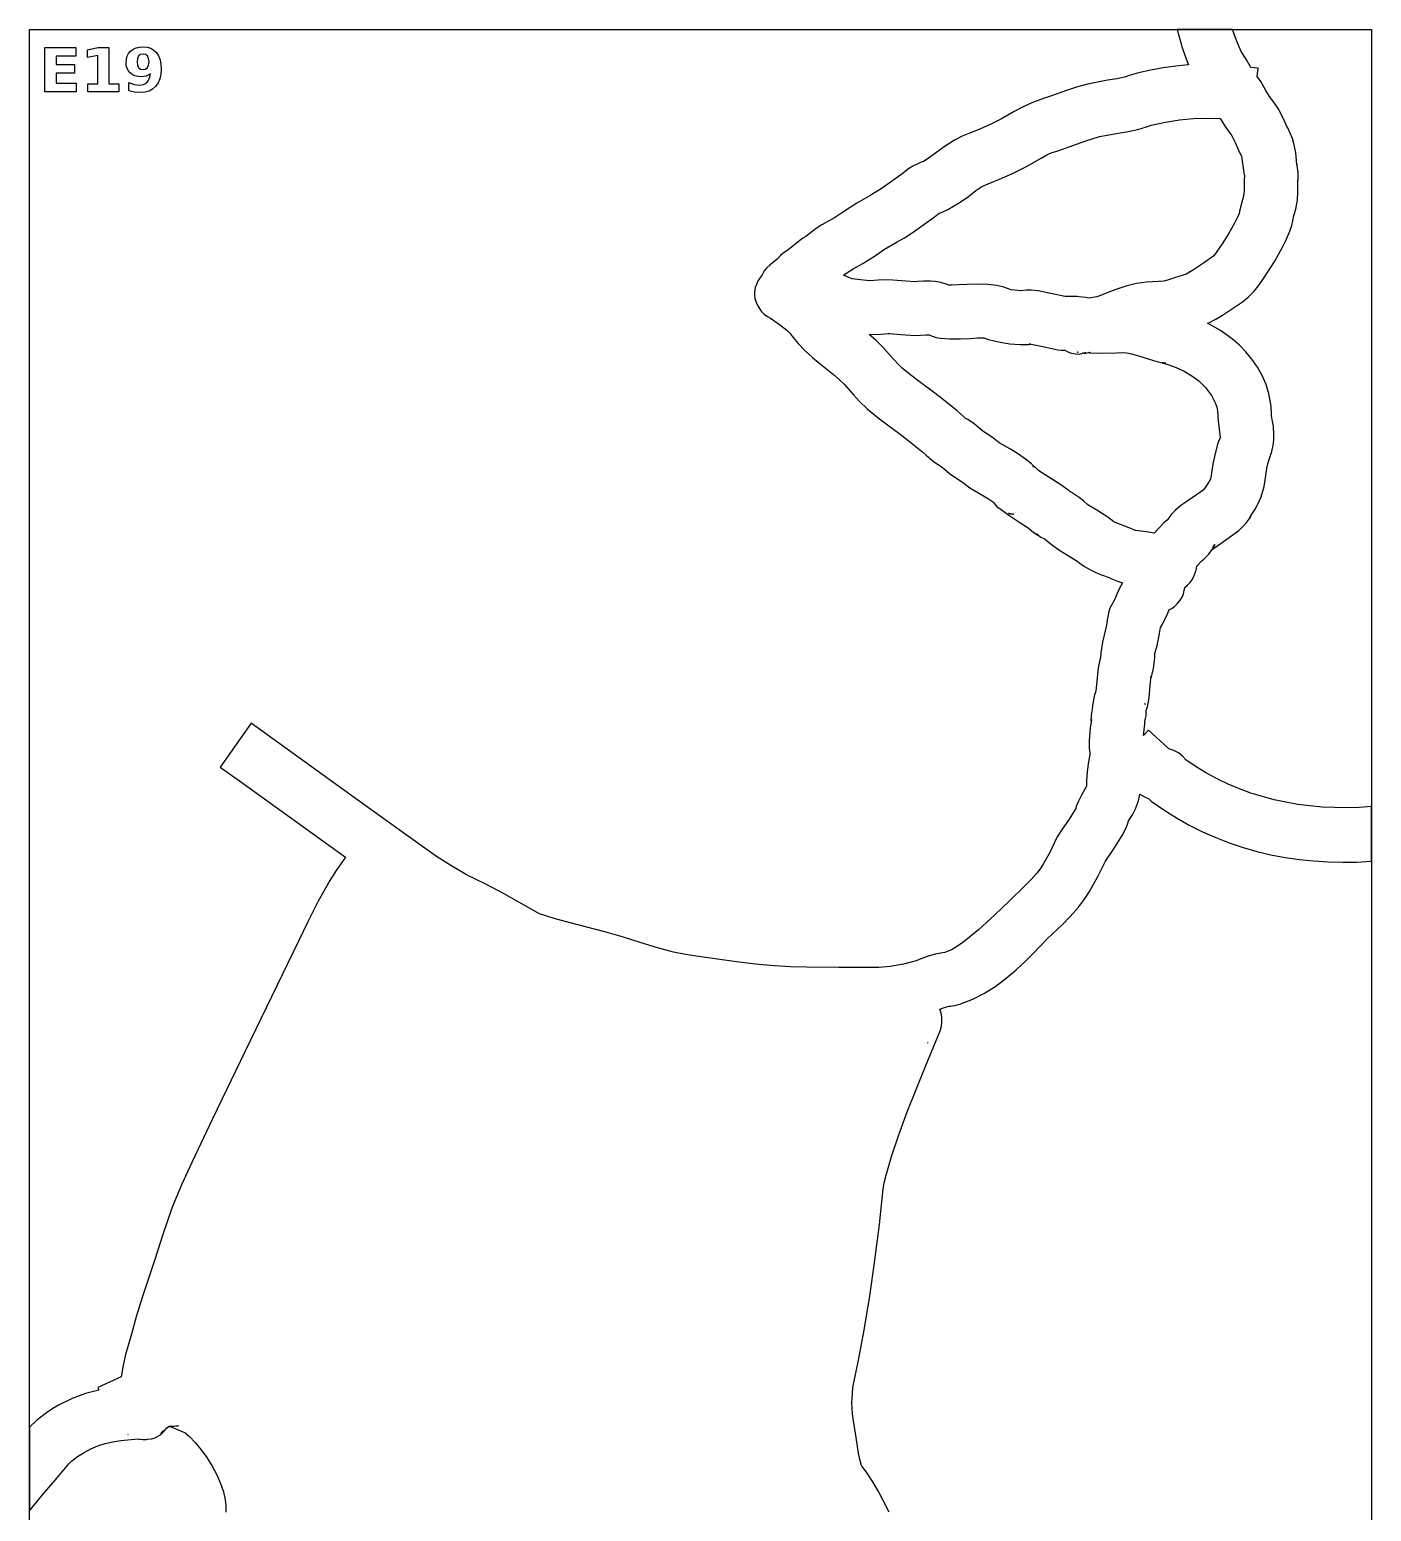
# Model space of a CAD drawing. Extents: x 1 to 501, y 1 to 4998.
# Drawn here: x 1 to 501, y 3925 to 4477 of the extents above; entities that cross this region are included whole.
import ezdxf

# ---------------------------------------------------------------- set-up
doc = ezdxf.new("R2010")
doc.units = 0

msp = doc.modelspace()

# ---------------------------------------------------------------- linework, layer by layer
at = {"layer": 'decoupage'}
for p, q in [((1.007, 4477.1), (501.007, 4477.1)), ((1.007, 3396.51), (1.007, 4477.1)), ((428.609, 4477.1), (430.45275, 4470.446625)), ((449.274, 4477.095), (428.609, 4477.1)), ((450.74625, 4472.989125), (449.274, 4477.095)), ((501.007, 4477.1), (501.007, 3396.51)), ((6.707, 4470.41), (18.161, 4470.41)), ((6.707, 4453.95), (6.707, 4470.41)), ((18.161, 4470.41), (18.161, 4467.2)), ((22.604, 4469.62), (26.429, 4470.414)), ((22.604, 4466.726), (22.604, 4469.62)), ((26.429, 4470.414), (30.464, 4470.41)), ((30.464, 4470.41), (30.464, 4456.88)), ((37.36575, 4467.22725), (37.902938, 4468.224906)), ((37.902938, 4468.224906), (38.655, 4469.09)), ((38.655, 4469.09), (39.593609, 4469.789563)), ((39.593609, 4469.789563), (40.678375, 4470.28925)), ((40.678375, 4470.28925), (41.909203, 4470.589063)), ((41.909203, 4470.589063), (43.286, 4470.689)), ((43.264, 4468.017), (42.288, 4467.834875)), ((44.239125, 4467.834875), (43.264, 4468.017)), ((43.286, 4470.689), (44.804563, 4470.55325)), ((44.804563, 4470.55325), (46.14125, 4470.146)), ((46.14125, 4470.146), (47.296062, 4469.46725)), ((47.296062, 4469.46725), (48.269, 4468.517)), ((48.269, 4468.517), (49.04075, 4467.318688)), ((430.45275, 4470.446625), (431.571687, 4467.169766)), ((452.514, 4468.998), (450.74625, 4472.989125)), ((454.397, 4466.111), (452.514, 4468.998)), ((18.161, 4467.2), (10.951, 4467.2)), ((10.951, 4467.2), (10.951, 4464.14)), ((10.951, 4464.14), (17.731, 4464.14)), ((17.731, 4464.14), (17.731, 4460.93)), ((26.451, 4467.52), (22.604, 4466.726)), ((26.451, 4456.88), (26.451, 4467.52)), ((36.936, 4464.835), (37.043437, 4466.097219)), ((37.032391, 4463.690844), (36.936, 4464.835)), ((37.321625, 4462.66275), (37.032391, 4463.690844)), ((37.043437, 4466.097219), (37.36575, 4467.22725)), ((37.803797, 4461.750531), (37.321625, 4462.66275)), ((41.166375, 4466.385125), (41.026, 4465.128)), ((41.026, 4465.128), (41.166375, 4463.86325)), ((41.588, 4467.289), (41.166375, 4466.385125)), ((41.166375, 4463.86325), (41.588, 4462.957)), ((42.288, 4467.834875), (41.588, 4467.289)), ((41.588, 4462.957), (42.288, 4462.41925)), ((42.288, 4462.41925), (43.264, 4462.24)), ((43.264, 4462.24), (44.239125, 4462.41925)), ((44.939, 4467.289), (44.239125, 4467.834875)), ((44.239125, 4462.41925), (44.939, 4462.957)), ((45.361125, 4466.385125), (44.939, 4467.289)), ((44.939, 4462.957), (45.361125, 4463.86325)), ((45.502, 4465.128), (45.361125, 4466.385125)), ((45.361125, 4463.86325), (45.502, 4465.128)), ((49.04075, 4467.318688), (49.592, 4465.89575)), ((49.592, 4465.89575), (49.92275, 4464.248188)), ((50.033, 4462.376), (49.904172, 4460.445516)), ((49.92275, 4464.248188), (50.033, 4462.376)), ((423.456625, 4462.840125), (418.809578, 4461.992172)), ((428.139109, 4463.492516), (423.456625, 4462.840125)), ((432.859, 4463.938), (428.139109, 4463.492516)), ((431.571687, 4467.169766), (432.859, 4463.938)), ((456.108, 4463.013), (454.397, 4466.111)), ((458.807, 4462.754), (456.108, 4463.013)), ((458.513, 4459.693), (458.807, 4462.754)), ((17.731, 4460.93), (10.951, 4460.93)), ((10.951, 4460.93), (10.951, 4457.16)), ((10.951, 4457.16), (18.404, 4457.16)), ((18.404, 4457.16), (18.404, 4453.95)), ((22.703, 4456.88), (26.451, 4456.88)), ((22.703, 4453.95), (22.703, 4456.88)), ((30.464, 4456.88), (34.213, 4456.88)), ((34.213, 4456.88), (34.213, 4453.95)), ((38.479, 4460.954), (37.803797, 4461.750531)), ((38.027, 4454.32), (38.027, 4457.36)), ((38.027, 4457.36), (39.967, 4456.644)), ((39.316734, 4460.312766), (38.479, 4460.954)), ((40.275875, 4459.854625), (39.316734, 4460.312766)), ((41.356328, 4459.579672), (40.275875, 4459.854625)), ((42.558, 4459.488), (41.356328, 4459.579672)), ((44.399, 4459.764), (42.558, 4459.488)), ((43.264, 4462.24), (43.264, 4462.24)), ((43.4845, 4456.673875), (44.17075, 4457.001359)), ((44.17075, 4457.001359), (44.752, 4457.46)), ((45.998, 4460.59), (44.399, 4459.764)), ((44.752, 4457.46), (45.226531, 4458.052281)), ((45.226531, 4458.052281), (45.5925, 4458.7715)), ((45.5925, 4458.7715), (45.998, 4460.59)), ((48.873266, 4457.237422), (47.971, 4455.96)), ((49.517625, 4458.732625), (48.873266, 4457.237422)), ((49.904172, 4460.445516), (49.517625, 4458.732625)), ((398.920469, 4457.562219), (394.695, 4456.626)), ((402.73325, 4458.2185), (398.920469, 4457.562219)), ((406.097156, 4458.759281), (402.73325, 4458.2185)), ((408.976, 4459.349), (406.097156, 4458.759281)), ((410.768125, 4459.957625), (408.976, 4459.349)), ((414.196, 4460.96), (410.768125, 4459.957625)), ((418.809578, 4461.992172), (414.196, 4460.96)), ((459.783, 4457.748), (458.513, 4459.693)), ((461.690125, 4454.44825), (459.783, 4457.748)), ((18.404, 4453.95), (6.707, 4453.95)), ((34.213, 4453.95), (22.703, 4453.95)), ((38.027, 4454.318), (38.027, 4454.32)), ((40.1, 4453.81), (38.027, 4454.318)), ((39.967, 4456.644), (41.797, 4456.412)), ((42.315, 4453.634), (40.1, 4453.81)), ((41.797, 4456.412), (43.4845, 4456.673875)), ((44.016203, 4453.779328), (42.315, 4453.634)), ((45.525875, 4454.215375), (44.016203, 4453.779328)), ((46.844109, 4454.942234), (45.525875, 4454.215375)), ((47.971, 4455.96), (46.844109, 4454.942234)), ((378.823, 4451.40975), (374.447, 4449.858)), ((381.468, 4452.243), (378.823, 4451.40975)), ((387.7395, 4454.514), (381.468, 4452.243)), ((391.12275, 4455.618562), (387.7395, 4454.514)), ((394.695, 4456.626), (391.12275, 4455.618562)), ((463.1, 4452.152), (461.690125, 4454.44825)), ((464.342875, 4450.5555), (463.1, 4452.152)), ((367.92975, 4446.631125), (363.115, 4443.837)), ((370.944437, 4448.264016), (367.92975, 4446.631125)), ((374.447, 4449.858), (370.944437, 4448.264016)), ((466.287, 4447.66), (464.342875, 4450.5555)), ((468.291125, 4443.804375), (466.287, 4447.66)), ((358.721, 4441.5925), (354.54, 4439.735)), ((363.115, 4443.837), (358.721, 4441.5925)), ((413.936, 4439.931), (417.2605, 4440.9215)), ((417.2605, 4440.9215), (418.956, 4441.492)), ((418.956, 4441.492), (424.267953, 4442.645672)), ((424.267953, 4442.645672), (429.518875, 4443.486125)), ((429.518875, 4443.486125), (434.737359, 4443.997516)), ((434.737359, 4443.997516), (439.952, 4444.164)), ((439.952, 4444.164), (439.949, 4444.16)), ((439.949, 4444.16), (439.949, 4444.16)), ((439.949, 4444.16), (444.607, 4444.001)), ((444.607, 4444.001), (446.785, 4440.595)), ((446.785, 4440.595), (449.049, 4437.531)), ((469.579, 4440.797), (468.291125, 4443.804375)), ((469.610281, 4440.829203), (469.579, 4440.797)), ((469.81875, 4440.477125), (469.610281, 4440.829203)), ((470.762, 4438.52), (469.81875, 4440.477125)), ((345.685, 4435.915), (341.812672, 4433.433688)), ((348.509297, 4437.395844), (345.685, 4435.915)), ((350.974625, 4438.43175), (348.509297, 4437.395844)), ((354.54, 4439.735), (350.974625, 4438.43175)), ((388.387, 4433.435), (394.2665, 4435.55525)), ((394.2665, 4435.55525), (399.675, 4437.212)), ((399.675, 4437.212), (402.552547, 4437.803906)), ((402.552547, 4437.803906), (405.911875, 4438.345)), ((405.911875, 4438.345), (409.718016, 4438.999344)), ((409.718016, 4438.999344), (413.936, 4439.931)), ((449.049, 4437.531), (450.2365, 4435.012625)), ((450.2365, 4435.012625), (452.015, 4431.043)), ((470.762, 4438.504), (470.762, 4438.52)), ((471.568895, 4436.505363), (470.762, 4438.504)), ((472.157656, 4434.628719), (471.568895, 4436.505363)), ((338.610375, 4431.11025), (336.014641, 4429.173438)), ((341.812672, 4433.433688), (338.610375, 4431.11025)), ((377.946375, 4429.18875), (380.121766, 4430.401844)), ((380.121766, 4430.401844), (381.977, 4431.287)), ((381.977, 4431.287), (382.506625, 4431.444031)), ((382.506625, 4431.444031), (384.1545, 4431.9785)), ((384.1545, 4431.9785), (388.387, 4433.435)), ((452.015, 4431.043), (452.592, 4429.9)), ((452.592, 4429.9), (453.506, 4423.726)), ((472.83575, 4431.297), (472.157656, 4434.628719)), ((473.279, 4426.709), (472.83575, 4431.297)), ((327.416375, 4424.38), (326.48, 4423.575)), ((328.532422, 4425.191906), (327.416375, 4424.38)), ((330.14, 4426.181), (328.532422, 4425.191906)), ((331.977359, 4427.138047), (330.14, 4426.181)), ((333.252125, 4427.686625), (331.977359, 4427.138047)), ((333.926328, 4427.900141), (333.252125, 4427.686625)), ((334.026354, 4427.904189), (333.926328, 4427.900141)), ((336.014641, 4429.173438), (333.962, 4427.852)), ((333.962, 4427.852), (334.026354, 4427.904189)), ((367.33575, 4423.509625), (372.493, 4426.126)), ((372.493, 4426.126), (377.946375, 4429.18875)), ((453.506, 4423.726), (453.697, 4422.549)), ((473.288187, 4426.913359), (473.279, 4426.709)), ((473.414, 4426.518375), (473.288187, 4426.913359)), ((473.75, 4423.912), (473.414, 4426.518375)), ((473.76725, 4421.292), (473.75, 4423.912)), ((326.48, 4423.575), (318.699, 4417.968)), ((353.602562, 4417.088734), (355.837, 4418.638)), ((355.837, 4418.638), (358.1625, 4419.613375)), ((358.1625, 4419.613375), (362.429, 4421.314)), ((362.429, 4421.314), (367.33575, 4423.509625)), ((453.667, 4421.21), (453.60875, 4417.225875)), ((453.697, 4422.549), (453.667, 4421.226)), ((453.667, 4421.226), (453.667, 4421.21)), ((473.66, 4420.952), (473.66, 4420.97)), ((473.66, 4420.97), (473.697406, 4420.843)), ((473.6665, 4416.46075), (473.66, 4420.952)), ((473.697406, 4420.843), (473.76725, 4421.292)), ((314.49, 4415.445625), (309.255, 4412.444)), ((318.699, 4417.968), (314.49, 4415.445625)), ((347.393313, 4412.538953), (350.82175, 4414.965625)), ((350.82175, 4414.965625), (353.602562, 4417.088734)), ((453.411, 4415.056), (452.616, 4412.349)), ((453.60875, 4417.225875), (453.411, 4415.056)), ((472.824, 4410.234), (473.438656, 4413.549781)), ((473.438656, 4413.549781), (473.6665, 4416.46075)), ((301.322, 4407.181), (298.247125, 4405.504)), ((304.67725, 4409.440875), (301.322, 4407.181)), ((309.255, 4412.444), (304.67725, 4409.440875)), ((334.24725, 4404.43775), (338.108, 4407.257)), ((338.108, 4407.257), (339.973, 4408.638)), ((339.973, 4408.638), (341.0095, 4409.01725)), ((341.0095, 4409.01725), (343.216, 4410.079)), ((343.216, 4410.079), (347.393313, 4412.538953)), ((451.17075, 4407.227), (449.958, 4404.956)), ((451.854, 4408.805), (451.17075, 4407.227)), ((451.92375, 4409.44925), (451.791094, 4408.754469)), ((451.791094, 4408.754469), (451.795605, 4408.674934)), ((451.795605, 4408.674934), (451.854, 4408.805)), ((452.616, 4412.33), (451.92375, 4409.44925)), ((452.616, 4412.349), (452.616, 4412.33)), ((471.7315, 4405.79575), (471.982, 4407.345)), ((471.982, 4407.345), (472.824, 4410.234)), ((294.06, 4402.921), (290.29, 4400.005)), ((296.270328, 4404.363438), (294.06, 4402.921)), ((298.247125, 4405.504), (296.270328, 4404.363438)), ((329.938, 4401.38), (334.24725, 4404.43775)), ((449.958, 4404.956), (447.831125, 4401.0425)), ((469.16525, 4398.50975), (470.674, 4402.037)), ((470.674, 4402.037), (471.344688, 4404.158719)), ((471.344688, 4404.158719), (471.7315, 4405.79575)), ((287.988, 4398.538), (283.517, 4394.846)), ((287.998, 4398.548), (287.988, 4398.538)), ((289.103875, 4399.368375), (287.998, 4398.548)), ((290.29, 4400.005), (289.103875, 4399.368375)), ((319.567, 4395.267), (324.328, 4397.95525)), ((324.328, 4397.95525), (327.060344, 4399.542844)), ((327.060344, 4399.542844), (329.938, 4401.38)), ((445.384, 4397.27), (442.266, 4392.795)), ((447.831125, 4401.0425), (445.384, 4397.27)), ((467.877, 4396.067), (469.16525, 4398.50975)), ((279.597, 4391.499), (277.535, 4389.962)), ((279.824, 4391.8), (279.597, 4391.499)), ((280.81025, 4392.932656), (279.824, 4391.811)), ((279.824, 4391.811), (279.824, 4391.8)), ((281.76875, 4393.78075), (280.81025, 4392.932656)), ((283.517, 4394.846), (281.76875, 4393.78075)), ((311.554, 4389.952), (316.171, 4392.96725)), ((316.171, 4392.96725), (319.567, 4395.267)), ((442.266, 4392.795), (438.429, 4389.998)), ((461.758, 4385.78), (465.00575, 4390.79375)), ((465.00575, 4390.79375), (467.877, 4396.067)), ((273.611, 4385.214), (272.759, 4384.019)), ((274.021, 4385.679), (273.611, 4385.214)), ((274.790625, 4387.147625), (274.021, 4385.679)), ((275.657453, 4388.206172), (274.790625, 4387.147625)), ((277.049, 4389.499), (275.657453, 4388.206172)), ((276.904156, 4389.382484), (277.049, 4389.499)), ((276.98, 4389.456375), (276.904156, 4389.382484)), ((277.535, 4389.962), (276.98, 4389.456375)), ((304.348, 4385.579), (305.552, 4386.507)), ((306.277125, 4384.693875), (304.348, 4385.579)), ((305.552, 4386.507), (307.94175, 4387.913)), ((307.94175, 4387.913), (311.554, 4389.952)), ((430.905, 4385.545), (427.663, 4384.621)), ((431.954, 4385.967), (430.905, 4385.545)), ((434.753875, 4387.555375), (431.954, 4385.967)), ((438.429, 4389.998), (434.753875, 4387.555375)), ((460.057625, 4383.20075), (461.758, 4385.78)), ((271.408703, 4380.938672), (271.073625, 4379.232875)), ((271.826, 4382.068), (271.408703, 4380.938672)), ((272.360375, 4383.33675), (271.826, 4382.068)), ((272.759, 4384.019), (272.360375, 4383.33675)), ((307.571, 4384.222), (306.277125, 4384.693875)), ((310.6725, 4383.789125), (307.571, 4384.222)), ((314.077, 4383.531), (310.6725, 4383.789125)), ((317.154, 4383.724625), (314.077, 4383.531)), ((319.627469, 4383.832359), (317.154, 4383.724625)), ((322.727, 4383.763), (319.627469, 4383.832359)), ((327.49725, 4383.374625), (322.727, 4383.763)), ((331.108, 4383.14), (327.49725, 4383.374625)), ((331.128, 4383.135), (331.108, 4383.14)), ((331.9545, 4383.187375), (331.128, 4383.135)), ((334.071, 4383.299), (331.9545, 4383.187375)), ((336.76675, 4383.380375), (334.071, 4383.299)), ((338.46525, 4383.243734), (336.76675, 4383.380375)), ((340.526, 4382.852), (338.46525, 4383.243734)), ((342.514, 4382.278375), (340.526, 4382.852)), ((343.491, 4381.887), (342.514, 4382.278375)), ((344.559, 4381.877), (343.491, 4381.887)), ((347.097844, 4381.933437), (344.559, 4381.877)), ((350.20125, 4382.1275), (347.097844, 4381.933437)), ((353.865281, 4382.257812), (350.20125, 4382.1275)), ((358.086, 4382.123), (353.865281, 4382.257812)), ((361.494922, 4381.676672), (358.086, 4382.123)), ((364.062625, 4381.054375), (361.494922, 4381.676672)), ((366.809, 4380.162), (364.062625, 4381.054375)), ((370.496, 4379.756), (366.809, 4380.162)), ((372.365, 4379.980125), (370.496, 4379.756)), ((374.276, 4379.961172), (372.365, 4379.980125)), ((376.799, 4379.686), (374.276, 4379.961172)), ((382.08575, 4378.67675), (376.799, 4379.686)), ((405.795094, 4380.295281), (402.824, 4379.1105)), ((409.45, 4381.499), (405.795094, 4380.295281)), ((413.509625, 4382.44875), (409.45, 4381.499)), ((417.237, 4382.965), (413.509625, 4382.44875)), ((421.7005, 4383.24375), (417.237, 4382.965)), ((423.71, 4383.311), (421.7005, 4383.24375)), ((425.059125, 4383.7245), (423.71, 4383.311)), ((427.663, 4384.621), (425.059125, 4383.7245)), ((455.114813, 4377.385844), (457.344, 4379.648)), ((457.344, 4379.648), (458.860422, 4381.519906)), ((458.860422, 4381.519906), (460.057625, 4383.20075)), ((271.073625, 4379.232875), (271.081908, 4378.145842)), ((271.081908, 4378.145842), (271.284734, 4376.893141)), ((271.284734, 4376.893141), (271.7401, 4375.467588)), ((271.7401, 4375.467588), (272.506, 4373.862)), ((386.897, 4377.585), (382.08575, 4378.67675)), ((387.143, 4377.625), (386.897, 4377.585)), ((387.78, 4377.635), (387.143, 4377.625)), ((388.362, 4377.625), (387.78, 4377.635)), ((389.641, 4377.605), (388.362, 4377.625)), ((391.346, 4377.575), (389.641, 4377.605)), ((392.057, 4377.555), (391.346, 4377.575)), ((394.549, 4377.258), (392.057, 4377.555)), ((395.256, 4377.144), (394.549, 4377.258)), ((395.808, 4377.035), (395.256, 4377.144)), ((398.718, 4377.487), (395.808, 4377.035)), ((400.482906, 4378.116969), (398.718, 4377.487)), ((402.824, 4379.1105), (400.482906, 4378.116969)), ((449.613, 4373.407), (453.00075, 4375.674)), ((453.00075, 4375.674), (455.114813, 4377.385844)), ((272.506, 4373.862), (272.506, 4373.85)), ((272.506, 4373.85), (273.596359, 4372.229406)), ((273.596359, 4372.229406), (274.757875, 4371.0395)), ((274.757875, 4371.0395), (275.935703, 4370.192344)), ((275.935703, 4370.192344), (277.075, 4369.6)), ((277.075, 4369.6), (280.502, 4367.1575)), ((440.156, 4367.716), (443.021484, 4369.1545)), ((443.021484, 4369.1545), (445.524625, 4370.64925)), ((445.524625, 4370.64925), (449.613, 4373.407)), ((280.502, 4367.1575), (283.194, 4365.09)), ((283.194, 4365.09), (284.1515, 4364.042344)), ((284.1515, 4364.042344), (285.496, 4362.36075)), ((313.816, 4363.529), (318.23225, 4363.599125)), ((316.353375, 4361.306875), (313.816, 4363.529)), ((318.23225, 4363.599125), (321, 4363.796)), ((321, 4363.796), (321, 4363.79)), ((321, 4363.79), (321, 4363.79)), ((321, 4363.79), (321.518, 4363.79)), ((321.518, 4363.79), (325.660875, 4363.415)), ((325.660875, 4363.415), (330.988, 4363.133)), ((330.988, 4363.133), (334.971, 4363.317)), ((334.971, 4363.317), (336.156, 4363.287)), ((336.156, 4363.287), (336.2635, 4363.29975)), ((336.2635, 4363.29975), (337.358, 4362.879)), ((439.998, 4367.656), (440.156, 4367.716)), ((444.773375, 4364.905), (439.998, 4367.656)), ((447.055547, 4363.358781), (444.773375, 4364.905)), ((449.254, 4361.689), (447.055547, 4363.358781)), ((285.496, 4362.36075), (287.3565, 4360.149281)), ((287.3565, 4360.149281), (289.862, 4357.512)), ((289.862, 4357.512), (292.77075, 4354.840281)), ((318.938, 4358.793), (316.353375, 4361.306875)), ((323.156375, 4354.0885), (318.938, 4358.793)), ((337.358, 4362.879), (338.880109, 4362.403234)), ((338.880109, 4362.403234), (340.446375, 4362.119375)), ((340.446375, 4362.119375), (343.828, 4361.887)), ((343.828, 4361.887), (347.861344, 4361.874359)), ((347.861344, 4361.874359), (351.332, 4362.031125)), ((351.332, 4362.031125), (354.240156, 4362.188078)), ((354.240156, 4362.188078), (356.586, 4362.176)), ((356.586, 4362.176), (358.3445, 4361.61275)), ((358.3445, 4361.61275), (360.403125, 4361.065062)), ((360.403125, 4361.065062), (363.283, 4360.469)), ((363.283, 4360.469), (366.336375, 4359.978625)), ((366.336375, 4359.978625), (370.076, 4359.732)), ((370.076, 4359.732), (373.471125, 4359.7455)), ((373.471125, 4359.7455), (374.003234, 4359.81975)), ((374.003234, 4359.81975), (373.666, 4359.93)), ((373.666, 4359.93), (378.622125, 4358.96)), ((378.622125, 4358.96), (384.143, 4357.726)), ((384.143, 4357.726), (385.376125, 4357.595125)), ((385.376125, 4357.595125), (386.829, 4357.618)), ((386.829, 4357.618), (387.589, 4357.085)), ((451.832424, 4359.448842), (449.254, 4361.689)), ((454.267516, 4356.977109), (451.832424, 4359.448842)), ((292.77075, 4354.840281), (295.561, 4352.5325)), ((295.561, 4352.5325), (300.522, 4348.594)), ((324.743984, 4352.286563), (323.156375, 4354.0885)), ((326.147, 4350.902), (324.743984, 4352.286563)), ((387.589, 4357.085), (389.198, 4356.501)), ((389.198, 4356.501), (390.722, 4356.213)), ((390.722, 4356.213), (391.814, 4356.153)), ((391.342, 4356.95), (391.514, 4356.89)), ((391.444, 4356.91), (391.342, 4356.95)), ((391.342, 4356.95), (391.342, 4356.95)), ((391.763625, 4356.8325), (391.444, 4356.91)), ((391.514, 4356.89), (391.763625, 4356.8325)), ((391.814, 4356.153), (393.149, 4356.437)), ((393.149, 4356.437), (393.315, 4356.457)), ((393.225, 4356.46), (394.477, 4356.725)), ((393.315, 4356.457), (393.225, 4356.46)), ((394.477, 4356.725), (393.914, 4356.514)), ((393.914, 4356.514), (394.592, 4356.574)), ((394.592, 4356.574), (393.99, 4356.406)), ((393.99, 4356.406), (394.018, 4356.4135)), ((394.018, 4356.4135), (394.283, 4356.466)), ((394.283, 4356.466), (394.891, 4356.603)), ((394.891, 4356.603), (394.911, 4356.6)), ((394.911, 4356.6), (394.971, 4356.61)), ((394.971, 4356.61), (395.001, 4356.62)), ((395.001, 4356.62), (396.011, 4356.847)), ((396.091, 4356.85), (395.801859, 4356.682328)), ((395.801859, 4356.682328), (396.408125, 4356.601375)), ((396.011, 4356.847), (396.091, 4356.85)), ((396.408125, 4356.601375), (400.068, 4356.55)), ((400.068, 4356.55), (406.043875, 4356.6875)), ((406.043875, 4356.6875), (408.206109, 4356.755594)), ((408.206109, 4356.755594), (409.859, 4356.681)), ((409.859, 4356.681), (411.650406, 4356.303375)), ((411.650406, 4356.303375), (413.87025, 4355.6385)), ((413.87025, 4355.6385), (419.767, 4353.798)), ((419.767, 4353.798), (422.388, 4353.085)), ((422.388, 4353.085), (423.783125, 4352.849125)), ((423.567375, 4352.889625), (423.071, 4352.968)), ((423.071, 4352.968), (425.111, 4352.343)), ((424.435, 4352.752), (423.567375, 4352.889625)), ((423.783125, 4352.849125), (424.345359, 4352.770703)), ((424.345359, 4352.770703), (424.435, 4352.752)), ((425.111, 4352.343), (428.207906, 4351.206891)), ((456.517756, 4354.278291), (454.267516, 4356.977109)), ((458.541625, 4351.356875), (456.517756, 4354.278291)), ((300.522, 4348.594), (302.66975, 4346.73075)), ((302.66975, 4346.73075), (304.516, 4344.95)), ((329.382656, 4348.307734), (326.147, 4350.902)), ((332.99875, 4345.634625), (329.382656, 4348.307734)), ((428.207906, 4351.206891), (431.20975, 4349.776875)), ((431.20975, 4349.776875), (434.065719, 4348.079672)), ((434.065719, 4348.079672), (436.725, 4346.142)), ((460.297604, 4348.21735), (458.541625, 4351.356875)), ((461.744172, 4344.864203), (460.297604, 4348.21735)), ((304.516, 4344.95), (307.97675, 4340.935125)), ((307.97675, 4340.935125), (310.253781, 4338.440047)), ((336.894969, 4342.766703), (332.99875, 4345.634625)), ((340.971, 4339.588), (336.894969, 4342.766703)), ((436.725, 4346.142), (438.016703, 4344.988898)), ((438.016703, 4344.988898), (439.240062, 4343.680688)), ((439.240062, 4343.680688), (441.37975, 4340.775)), ((462.839811, 4341.301924), (461.744172, 4344.864203)), ((463.543, 4337.535), (462.839811, 4341.301924)), ((310.253781, 4338.440047), (313.092, 4335.766)), ((313.092, 4335.766), (317.202031, 4332.428422)), ((346.641, 4335.019), (340.971, 4339.588)), ((441.37975, 4340.775), (442.940063, 4337.777063)), ((442.940063, 4337.777063), (443.439203, 4336.353539)), ((443.439203, 4336.353539), (443.717, 4335.039)), ((463.79025, 4334.674125), (463.543, 4337.535)), ((317.202031, 4332.428422), (321.18175, 4329.457875)), ((348.859875, 4333.063), (346.641, 4335.019)), ((349.8, 4332.154), (348.859875, 4333.063)), ((350.608375, 4331.765), (349.8, 4332.154)), ((353.006, 4330.146), (350.608375, 4331.765)), ((355.365625, 4328.217875), (353.006, 4330.146)), ((443.717, 4335.039), (443.957, 4331.242)), ((443.957, 4331.242), (444.654, 4325.14)), ((463.847, 4333.179), (463.79025, 4334.674125)), ((464.505375, 4329.192625), (463.847, 4333.179)), ((321.18175, 4329.457875), (324.923344, 4326.727891)), ((324.923344, 4326.727891), (328.319, 4324.112)), ((355.817234, 4327.756359), (355.365625, 4328.217875)), ((355.83, 4327.69), (355.817234, 4327.756359)), ((359.81, 4325.051), (355.83, 4327.69)), ((362.365, 4323.065), (359.81, 4325.051)), ((444.654, 4325.14), (443.842, 4323.004)), ((464.713109, 4326.081234), (464.505375, 4329.192625)), ((464.660326, 4324.257021), (464.713109, 4326.081234)), ((328.319, 4324.112), (333.899, 4319.616)), ((333.899, 4319.616), (335.079, 4318.462625)), ((366.47025, 4320.714), (362.365, 4323.065)), ((369.127656, 4319.102188), (366.47025, 4320.714)), ((372.08, 4317.01), (369.127656, 4319.102188)), ((442.768, 4319.144), (442.051141, 4315.723625)), ((443.842, 4323.004), (442.768, 4319.144)), ((463.328, 4317.992), (463.954125, 4319.901875)), ((463.954125, 4319.901875), (464.455, 4322.258)), ((464.455, 4322.258), (464.660326, 4324.257021)), ((335.079, 4318.462625), (337.708, 4316.215)), ((337.708, 4316.215), (340.044625, 4314.58825)), ((340.044625, 4314.58825), (341.113, 4314.025)), ((341.113, 4314.025), (341.913125, 4313.244)), ((341.913125, 4313.244), (343.848, 4311.686)), ((374.339875, 4315.298375), (372.08, 4317.01)), ((376.347, 4313.394), (374.339875, 4315.298375)), ((374.799, 4314.301), (374.943, 4314.391)), ((375.045875, 4314.129125), (374.799, 4314.301)), ((374.943, 4314.391), (374.943, 4314.39)), ((374.943, 4314.39), (374.943, 4314.39)), ((374.943, 4314.39), (375.067, 4314.34)), ((375.436, 4313.847), (375.045875, 4314.129125)), ((375.067, 4314.34), (375.436, 4313.847)), ((376.775125, 4313.06075), (376.347, 4313.394)), ((442.051141, 4315.723625), (441.609625, 4312.96175)), ((461.597625, 4310.059125), (462.203, 4314.443)), ((462.203, 4314.443), (462.875, 4316.869)), ((462.875, 4316.869), (463.328, 4317.992)), ((343.848, 4311.686), (346.54325, 4309.832375)), ((346.54325, 4309.832375), (348.256, 4308.737)), ((348.256, 4308.737), (349.1175, 4308.005)), ((349.1175, 4308.005), (351.413, 4306.34)), ((377.363, 4312.486), (376.775125, 4313.06075)), ((377.423, 4312.446), (377.363, 4312.486)), ((380.839, 4310.2915), (377.423, 4312.446)), ((385.326, 4307.378), (380.839, 4310.2915)), ((440.563, 4308.71975), (439.27, 4306.769)), ((441.025, 4309.58), (440.563, 4308.71975)), ((441.311547, 4310.9), (441.025, 4309.58)), ((441.609625, 4312.96175), (441.311547, 4310.9)), ((461.005297, 4306.824359), (461.597625, 4310.059125)), ((351.413, 4306.34), (356.4695, 4303.293)), ((356.4695, 4303.293), (358.376188, 4302.18425)), ((358.376188, 4302.18425), (359.831, 4301.209)), ((388.377, 4305.189), (385.326, 4307.378)), ((388.623, 4304.999), (388.377, 4305.189)), ((389.595, 4304.399), (388.623, 4304.999)), ((389.769, 4304.292), (389.595, 4304.399)), ((389.892, 4304.212), (389.769, 4304.292)), ((392.088031, 4302.729406), (389.892, 4304.212)), ((393.68725, 4301.48475), (392.088031, 4302.729406)), ((434.283, 4302.595), (431.835125, 4301.030125)), ((437.516, 4304.882), (434.283, 4302.595)), ((438.449, 4305.566), (437.516, 4304.882)), ((439.27, 4306.769), (438.449, 4305.566)), ((458.872219, 4300.481828), (459.91, 4302.994)), ((459.91, 4302.994), (461.005297, 4306.824359)), ((359.831, 4301.209), (360.233, 4300.903)), ((360.233, 4300.903), (361.170406, 4299.605344)), ((361.170406, 4299.605344), (361.7, 4299.04925)), ((361.7, 4299.04925), (362.168, 4298.817)), ((362.168, 4298.817), (365.905, 4296.104)), ((365.781, 4296.88), (367.815, 4296.489)), ((366.3435, 4296.55625), (365.781, 4296.88)), ((365.781, 4296.88), (365.781, 4296.88)), ((395.402, 4300.046), (393.68725, 4301.48475)), ((398.717875, 4298.030625), (395.402, 4300.046)), ((402.816, 4295.401), (398.717875, 4298.030625)), ((427.981, 4297.984), (426.4265, 4296.364625)), ((430.038516, 4299.739609), (427.981, 4297.984)), ((431.835125, 4301.030125), (430.038516, 4299.739609)), ((455.664, 4295.296), (457.739, 4298.389375)), ((457.739, 4298.389375), (458.872219, 4300.481828)), ((365.905, 4296.104), (369.980625, 4293.4375)), ((367.815, 4296.489), (366.3435, 4296.55625)), ((369.980625, 4293.4375), (373.166, 4291.446)), ((373.166, 4291.446), (374.05875, 4290.511)), ((405.033, 4293.671), (402.816, 4295.401)), ((405.591, 4293.415), (405.033, 4293.671)), ((407.465375, 4292.653625), (405.591, 4293.415)), ((410.707, 4291.425), (407.465375, 4292.653625)), ((413.052, 4290.38), (410.707, 4291.425)), ((423.701, 4293.226), (420.061, 4289.368)), ((424.992, 4294.434), (423.701, 4293.226)), ((426.4265, 4296.364625), (424.992, 4294.434)), ((451.5595, 4290.3795), (452.781031, 4291.481438)), ((452.781031, 4291.481438), (454.17, 4293.006)), ((454.17, 4293.006), (455.325234, 4294.494156)), ((455.325234, 4294.494156), (455.912625, 4295.408)), ((456.002203, 4295.693344), (455.664, 4295.296)), ((455.912625, 4295.408), (456.002203, 4295.693344)), ((374.05875, 4290.511), (374.416, 4290.272)), ((374.416, 4290.272), (375.204, 4289.698)), ((375.204, 4289.698), (376.481, 4288.85)), ((376.299, 4289.23), (376.442, 4289.126)), ((376.299, 4289.227), (376.299, 4289.23)), ((376.405, 4289.097), (376.299, 4289.227)), ((376.588, 4289.017), (376.405, 4289.097)), ((376.442, 4289.126), (376.588, 4289.017)), ((376.481, 4288.85), (376.772, 4288.67)), ((376.772, 4288.67), (376.532, 4288.963)), ((376.532, 4288.963), (376.799, 4288.799)), ((376.799, 4288.799), (376.779, 4288.667)), ((376.779, 4288.667), (377.871, 4287.991)), ((377.871, 4287.991), (379.027, 4287.378)), ((379.027, 4287.378), (379.738, 4286.922)), ((379.738, 4286.922), (381.243625, 4285.641375)), ((381.243625, 4285.641375), (384.529, 4283.268)), ((415.114625, 4290.21375), (413.052, 4290.38)), ((417.226453, 4289.922406), (415.114625, 4290.21375)), ((420.061, 4289.368), (417.226453, 4289.922406)), ((441.643, 4283.365), (445.926, 4286.318)), ((445.926, 4286.318), (449.354, 4288.746)), ((449.354, 4288.746), (451.5595, 4290.3795)), ((384.529, 4283.268), (388.385875, 4280.8865)), ((388.385875, 4280.8865), (391.384, 4279)), ((438.59775, 4279.69), (440.414, 4281.623)), ((440.414, 4281.623), (441.519, 4283.259)), ((441.519, 4283.259), (441.643, 4283.365)), ((441.843, 4283.818), (442.609, 4285.15)), ((442.549, 4284.979), (441.843, 4283.818)), ((442.66525, 4285.233625), (442.549, 4284.979)), ((442.609, 4285.15), (442.66525, 4285.233625)), ((442.609, 4285.15), (442.609, 4285.15)), ((391.384, 4279), (392.41, 4278.202)), ((392.41, 4278.202), (394.1435, 4276.947)), ((394.1435, 4276.947), (396.333, 4275.698)), ((396.333, 4275.698), (398.534063, 4274.648938)), ((398.534063, 4274.648938), (400.4505, 4273.88075)), ((435.024, 4273.617), (435.689375, 4275.629)), ((435.689375, 4275.629), (435.97, 4277.092)), ((435.97, 4277.092), (437.959, 4279.185)), ((437.959, 4279.185), (438.59775, 4279.69)), ((400.4505, 4273.88075), (403.308, 4272.854)), ((403.308, 4272.854), (403.376938, 4272.786578)), ((403.376938, 4272.786578), (403.91125, 4272.499125)), ((403.91125, 4272.499125), (406.46, 4271.473)), ((406.46, 4271.473), (408.299, 4270.908)), ((408.299, 4270.908), (407.069594, 4268.722297)), ((430.94075, 4266.7885), (431.515, 4269.201)), ((431.515, 4269.201), (432.529172, 4270.049203)), ((432.529172, 4270.049203), (433.494875, 4271.072625)), ((433.494875, 4271.072625), (434.347891, 4272.264234)), ((434.347891, 4272.264234), (435.024, 4273.617)), ((405.325, 4264.556), (404.109625, 4262.593375)), ((406.22775, 4266.880375), (405.325, 4264.556)), ((407.069594, 4268.722297), (406.22775, 4266.880375)), ((428.696109, 4263.123437), (429.798, 4264.511)), ((429.798, 4264.511), (430.446812, 4265.613937)), ((430.446812, 4265.613937), (430.94075, 4266.7885)), ((403.138, 4260.171), (402.530375, 4257.017625)), ((403.551297, 4261.410078), (403.138, 4260.171)), ((404.109625, 4262.593375), (403.551297, 4261.410078)), ((423.046, 4255.204), (425.121125, 4259.563375)), ((425.121125, 4259.563375), (425.634, 4260.919)), ((425.634, 4260.919), (426.592453, 4261.399812)), ((426.592453, 4261.399812), (427.620375, 4262.1105)), ((427.620375, 4262.1105), (428.696109, 4263.123437)), ((402.294, 4255.107), (400.802, 4248.751)), ((402.530375, 4257.017625), (402.294, 4255.107)), ((422.062, 4252.048), (422.386, 4254.265)), ((422.386, 4254.265), (423.046, 4255.204)), ((400.802, 4248.751), (400.20525, 4244.875)), ((420.359, 4244.546), (421.1415, 4247.611125)), ((421.1415, 4247.611125), (422.062, 4252.048)), ((399.75925, 4242.08025), (399.187, 4239.209)), ((400.099, 4242.898), (399.75925, 4242.08025)), ((400.20525, 4244.875), (400.099, 4242.898)), ((419.769, 4238.96), (420.275125, 4242.965)), ((420.275125, 4242.965), (420.359, 4244.546)), ((399.187, 4239.209), (398.6515, 4234.337875)), ((418.613125, 4232.675875), (418.964, 4236.228)), ((418.964, 4236.228), (418.927219, 4235.648422)), ((419.0815, 4235.906125), (419.769, 4238.96)), ((398.314, 4230.585), (397.8955, 4229.223125)), ((398.6515, 4234.337875), (398.314, 4230.585)), ((418.146, 4227.989), (418.613125, 4232.675875)), ((418.927219, 4235.648422), (419.0815, 4235.906125)), ((397.111, 4225.28), (396.937, 4223.607)), ((397.8955, 4229.223125), (397.111, 4225.288)), ((397.111, 4225.288), (397.111, 4225.28)), ((416.713, 4225.57), (416.611, 4225.89)), ((416.611, 4225.89), (416.613, 4225.89)), ((416.613, 4225.89), (416.613, 4225.89)), ((416.613, 4225.89), (416.703, 4225.672)), ((416.703, 4225.672), (416.713, 4225.57)), ((417.55475, 4224.755875), (418.146, 4227.989)), ((396.662, 4220.022), (396.232875, 4216.69275)), ((396.712, 4222.528), (396.498375, 4219.673375)), ((396.498375, 4219.673375), (396.566734, 4219.444797)), ((396.566734, 4219.444797), (396.662, 4220.022)), ((396.732, 4222.64), (396.712, 4222.528)), ((396.937, 4223.607), (396.732, 4222.64)), ((416.56, 4219.2), (416.829, 4220.337)), ((416.829, 4220.337), (417.051875, 4221.378)), ((416.918, 4222.5), (416.898, 4222.41)), ((416.898, 4222.44), (416.908, 4222.49)), ((416.898, 4222.41), (416.898, 4222.44)), ((416.908, 4222.5), (416.918, 4222.5)), ((416.908, 4222.49), (416.908, 4222.5)), ((417.051875, 4221.378), (417.109, 4223.343)), ((417.109, 4223.343), (417.55475, 4224.755875)), ((83.501, 4218.589), (71.953, 4202.261)), ((91.665, 4212.814), (83.501, 4218.589)), ((396.232875, 4216.69275), (395.791, 4212.081)), ((416.1, 4214.014), (416.59, 4218.257)), ((417.952, 4216.029), (416.1, 4214.014)), ((416.63725, 4219.264), (416.56, 4219.2)), ((416.59, 4218.257), (416.63725, 4219.264)), ((425.316, 4209.261), (417.952, 4216.029)), ((122.4745, 4190.563), (91.665, 4212.814)), ((395.791, 4212.081), (395.84375, 4209.28)), ((395.84375, 4209.28), (396.057, 4207.577)), ((425.588375, 4208.98975), (425.316, 4209.261)), ((427.3605, 4208.422), (425.515, 4209.029)), ((425.515, 4209.029), (425.588375, 4208.98975)), ((429.101, 4207.521), (427.3605, 4208.422)), ((395.53625, 4204.2055), (395.06, 4200.599)), ((396.077, 4206.9), (395.53625, 4204.2055)), ((396.057, 4207.577), (396.077, 4206.9)), ((430.7305, 4206.207375), (429.101, 4207.521)), ((431.868, 4204.965), (430.7305, 4206.207375)), ((435.678525, 4202.373047), (431.868, 4204.965)), ((71.953, 4202.261), (80.117, 4196.485)), ((395.06, 4200.599), (394.83725, 4197.004875)), ((439.588057, 4199.995828), (435.678525, 4202.373047)), ((443.58997, 4197.83018), (439.588057, 4199.995828)), ((447.677641, 4195.872938), (443.58997, 4197.83018)), ((80.117, 4196.485), (118.687, 4168.609)), ((392.958, 4191.794), (391.814359, 4189.531687)), ((394.826, 4195.138), (392.958, 4191.794)), ((394.83725, 4197.004875), (394.826, 4195.138)), ((414.209, 4189.705), (414.745, 4192.171)), ((414.745, 4192.171), (416.655, 4190.99)), ((451.844442, 4194.120937), (447.677641, 4195.872938)), ((456.083748, 4192.571016), (451.844442, 4194.120937)), ((460.388934, 4191.220008), (456.083748, 4192.571016)), ((140.477063, 4177.562406), (122.4745, 4190.563)), ((390.847, 4186.839), (388.351125, 4182.831)), ((391.134125, 4187.91775), (390.838078, 4187.003187)), ((390.838078, 4187.003187), (390.847, 4186.839)), ((391.814359, 4189.531687), (391.134125, 4187.91775)), ((412.001875, 4184.395125), (413.132953, 4186.615484)), ((413.132953, 4186.615484), (414.209, 4189.705)), ((416.655, 4190.99), (417.989, 4190.539)), ((417.989, 4190.539), (419.007, 4189.508)), ((419.007, 4189.508), (423.620151, 4186.274538)), ((423.620151, 4186.274538), (428.335174, 4183.305586)), ((464.753375, 4190.06475), (460.388934, 4191.220008)), ((469.170445, 4189.102078), (464.753375, 4190.06475)), ((473.633518, 4188.328828), (469.170445, 4189.102078)), ((478.135969, 4187.741836), (473.633518, 4188.328828)), ((482.671172, 4187.337938), (478.135969, 4187.741836)), ((487.232502, 4187.113969), (482.671172, 4187.337938)), ((491.813334, 4187.066766), (487.232502, 4187.113969)), ((496.407042, 4187.193164), (491.813334, 4187.066766)), ((501.007, 4187.49), (496.407042, 4187.193164)), ((501.007, 4167.148), (501.007, 4187.49)), ((388.351125, 4182.831), (385.583, 4178.784)), ((409.377422, 4179.086281), (410.121875, 4180.831)), ((410.121875, 4180.831), (410.52, 4182.191)), ((410.52, 4182.191), (412.001875, 4184.395125)), ((428.335174, 4183.305586), (433.144864, 4180.596919)), ((152.603, 4168.966), (140.477063, 4177.562406)), ((383.925813, 4176.181141), (382.74825, 4173.907625)), ((385.583, 4178.784), (383.925813, 4176.181141)), ((405.07775, 4171.83), (408.118, 4176.717)), ((408.118, 4176.717), (409.377422, 4179.086281)), ((433.144864, 4180.596919), (438.042016, 4178.144313)), ((438.042016, 4178.144313), (443.019423, 4175.943542)), ((443.019423, 4175.943542), (448.069881, 4173.990383)), ((381.277, 4170.646), (378.851125, 4166.253875)), ((382.74825, 4173.907625), (381.277, 4170.646)), ((401.907, 4167.195), (405.07775, 4171.83)), ((448.069881, 4173.990383), (453.186183, 4172.28061)), ((453.186183, 4172.28061), (458.361125, 4170.81)), ((458.361125, 4170.81), (463.5875, 4169.574327)), ((117.861, 4167.482), (115.246881, 4163.725344)), ((118.687, 4168.609), (117.861, 4167.482)), ((158.01025, 4165.497375), (152.603, 4168.966)), ((163.782, 4162.127), (158.01025, 4165.497375)), ((377.616391, 4164.320828), (376.384, 4162.653)), ((378.851125, 4166.253875), (377.616391, 4164.320828)), ((399.069, 4161.475), (400.897875, 4165.241375)), ((400.897875, 4165.241375), (401.907, 4167.195)), ((463.5875, 4169.574327), (468.858104, 4168.569367)), ((468.858104, 4168.569367), (474.165729, 4167.790896)), ((474.165729, 4167.790896), (479.503172, 4167.234688)), ((479.503172, 4167.234688), (484.863226, 4166.896519)), ((484.863226, 4166.896519), (490.238686, 4166.772164)), ((490.238686, 4166.772164), (495.622345, 4166.857399)), ((495.622345, 4166.857399), (501.007, 4167.148)), ((112.839234, 4159.915625), (108.527625, 4152.2225)), ((115.246881, 4163.725344), (112.839234, 4159.915625)), ((170.762438, 4158.702016), (163.782, 4162.127)), ((177.6195, 4155.118875), (170.762438, 4158.702016)), ((374.365453, 4160.413031), (371.879375, 4157.9625)), ((376.384, 4162.653), (374.365453, 4160.413031)), ((396.0115, 4155.913375), (399.069, 4161.475)), ((191.013, 4147.597), (177.6195, 4155.118875)), ((371.879375, 4157.9625), (366.042, 4152.315)), ((394.122375, 4152.977734), (396.0115, 4155.913375)), ((108.527625, 4152.2225), (104.694703, 4144.573625)), ((196.51675, 4145.753813), (191.013, 4147.597)), ((366.042, 4152.315), (360.714141, 4147.156234)), ((388.823016, 4146.515203), (391.922, 4150.033)), ((391.922, 4150.033), (394.122375, 4152.977734)), ((104.694703, 4144.573625), (101.109, 4137.14)), ((202.4195, 4144.1375), (196.51675, 4145.753813)), ((215.374, 4140.864), (202.4195, 4144.1375)), ((360.714141, 4147.156234), (354.578625, 4141.625375)), ((380.256, 4138.221), (385.739875, 4143.432875)), ((385.739875, 4143.432875), (388.823016, 4146.515203)), ((101.109, 4137.14), (81.298125, 4096.36575)), ((222.317063, 4138.837047), (215.374, 4140.864)), ((228.8405, 4136.744375), (222.317063, 4138.837047)), ((235.036188, 4134.808266), (228.8405, 4136.744375)), ((348.795047, 4136.899828), (346.397607, 4135.206986)), ((354.578625, 4141.625375), (348.795047, 4136.899828)), ((375.073469, 4132.894547), (380.256, 4138.221)), ((240.996, 4133.251), (235.036188, 4134.808266)), ((245.400875, 4132.42275), (240.996, 4133.251)), ((250.285, 4131.647), (245.400875, 4132.42275)), ((264.45875, 4129.59775), (250.285, 4131.647)), ((336.22, 4131.847), (333.053625, 4130.735)), ((338.624375, 4132.512375), (336.22, 4131.847)), ((340.62, 4132.919), (338.624375, 4132.512375)), ((342.043, 4133.077), (340.62, 4132.919)), ((344.523, 4134.157), (342.043, 4133.077)), ((346.397607, 4135.206986), (344.523, 4134.157)), ((371.996426, 4129.836252), (375.073469, 4132.894547)), ((271.490406, 4128.788094), (264.45875, 4129.59775)), ((278.505, 4128.171), (271.490406, 4128.788094)), ((284.516359, 4127.815703), (278.505, 4128.171)), ((290.476625, 4127.612375), (284.516359, 4127.815703)), ((302.611, 4127.554), (290.476625, 4127.612375)), ((312.8505, 4127.5045), (302.611, 4127.554)), ((317.473094, 4127.578469), (312.8505, 4127.5045)), ((321.677, 4127.905), (317.473094, 4127.578469)), ((326.641625, 4128.752), (321.677, 4127.905)), ((331.388, 4130.061), (326.641625, 4128.752)), ((333.053625, 4130.735), (331.388, 4130.061)), ((364.96348, 4123.579389), (368.62025, 4126.687875)), ((368.62025, 4126.687875), (371.996426, 4129.836252)), ((356.882316, 4118.001979), (361.044656, 4120.640766)), ((361.044656, 4120.640766), (364.96348, 4123.579389)), ((347.70425, 4113.908875), (352.495, 4115.793)), ((352.495, 4115.793), (356.882316, 4118.001979)), ((340.178, 4111.96), (341.985, 4112.673)), ((340.708094, 4110.476953), (340.178, 4111.96)), ((340.94625, 4109.145875), (340.708094, 4110.476953)), ((340.966, 4107.117), (340.94625, 4109.145875)), ((341.985, 4112.673), (343.648, 4113.122)), ((343.648, 4113.122), (344.157, 4113.152)), ((344.157, 4113.152), (345.838094, 4113.398578)), ((345.838094, 4113.398578), (347.70425, 4113.908875)), ((334.779, 4090.376625), (340.296, 4103.964)), ((340.296, 4103.964), (340.758875, 4105.5135)), ((340.758875, 4105.5135), (340.966, 4107.117)), ((335.895, 4099.63), (335.565, 4099.36)), ((335.565, 4099.36), (335.832, 4099.629)), ((335.832, 4099.629), (335.892, 4099.629)), ((335.892, 4099.629), (335.895, 4099.63)), ((81.298125, 4096.36575), (69.131297, 4071.1655)), ((328.083, 4073.703), (334.779, 4090.376625)), ((69.131297, 4071.1655), (61.404, 4054.882)), ((324.904188, 4065.124891), (328.083, 4073.703)), ((322.18475, 4057.039625), (324.904188, 4065.124891)), ((61.404, 4054.882), (57.759875, 4046.8125)), ((320.169188, 4050.113297), (322.18475, 4057.039625)), ((319.501766, 4047.292889), (320.169188, 4050.113297)), ((57.759875, 4046.8125), (55.682109, 4042.010875)), ((317.650391, 4031.744125), (319.102, 4045.012)), ((319.102, 4045.012), (319.501766, 4047.292889)), ((53.995, 4037.81), (50.657625, 4028.037625)), ((55.682109, 4042.010875), (53.995, 4037.81)), ((316.027125, 4018.423), (317.650391, 4031.744125)), ((50.657625, 4028.037625), (47.636, 4018.716)), ((47.636, 4018.716), (42.963625, 4004.5525)), ((314.133297, 4005.066625), (316.027125, 4018.423)), ((42.963625, 4004.5525), (40.744391, 3997.334531)), ((311.87, 3991.693), (314.133297, 4005.066625)), ((40.744391, 3997.334531), (38.661, 3989.972)), ((38.661, 3989.972), (36.771875, 3983.285125)), ((309.84525, 3981.1915), (311.87, 3991.693)), ((36.771875, 3983.285125), (35.840203, 3979.302078)), ((35.840203, 3979.302078), (35.152, 3974.925)), ((307.762, 3970.939), (309.84525, 3981.1915)), ((35.152, 3974.925), (26.411, 3970.992)), ((26.411, 3970.992), (26.835, 3970.05)), ((307.52375, 3966.947375), (307.762, 3970.939)), ((16.899, 3966.923625), (12.015375, 3964.563234)), ((21.850875, 3968.723203), (16.899, 3966.923625)), ((26.835, 3970.05), (21.850875, 3968.723203)), ((307.437719, 3965.434516), (307.52375, 3966.947375)), ((307.47, 3963.474), (307.437719, 3965.434516)), ((7.236, 3961.554), (3.722875, 3958.808875)), ((9.610406, 3963.145225), (7.236, 3961.554)), ((12.015375, 3964.563234), (9.610406, 3963.145225)), ((307.684, 3961.208891), (307.47, 3963.474)), ((308.06675, 3958.583125), (307.684, 3961.208891)), ((3.722875, 3958.808875), (1.007, 3956.177)), ((1.007, 3956.177), (1.007, 3925.09)), ((49.843, 3953.977), (50.916, 3954.97)), ((50.778, 3954.812), (49.843, 3953.977)), ((50.42375, 3954.00425), (51.277719, 3954.899719)), ((50.916, 3954.97), (50.778, 3954.812)), ((50.916, 3954.97), (50.916, 3954.97)), ((51.277719, 3954.899719), (51.953, 3955.798)), ((51.953, 3955.798), (52.746, 3956.429)), ((52.746, 3956.429), (53.225, 3956.469)), ((52.971, 3956.61), (52.981, 3956.62)), ((53.225, 3956.469), (52.971, 3956.61)), ((52.981, 3956.62), (53.326, 3956.478)), ((53.326, 3956.478), (54.8305, 3956.535625)), ((54.42575, 3956.439625), (53.346, 3956.474)), ((53.346, 3956.474), (55.723, 3955.484)), ((56.524, 3956.73), (54.42575, 3956.439625)), ((54.8305, 3956.535625), (56.524, 3956.729)), ((55.723, 3955.484), (58.739, 3954.164)), ((56.524, 3956.729), (56.524, 3956.73)), ((309.007, 3952.355), (308.06675, 3958.583125)), ((23.825172, 3948.133703), (26.459908, 3949.205107)), ((26.459908, 3949.205107), (29.202375, 3950.063125)), ((29.202375, 3950.063125), (32.060295, 3950.732189)), ((32.060295, 3950.732189), (35.041391, 3951.236734)), ((35.041391, 3951.236734), (41.404, 3951.85)), ((37.647, 3953.47), (37.717, 3953.43)), ((37.667, 3953.45), (37.647, 3953.47)), ((37.647, 3953.47), (37.647, 3953.47)), ((37.717, 3953.43), (37.667, 3953.45)), ((41.404, 3951.85), (41.809, 3951.729)), ((41.809, 3951.729), (43.199, 3951.598)), ((43.199, 3951.598), (44.596, 3951.668)), ((44.596, 3951.668), (44.897, 3951.728)), ((44.897, 3951.728), (46.476, 3951.88025)), ((46.476, 3951.88025), (47.758, 3952.256)), ((47.758, 3952.256), (47.912, 3952.326)), ((47.912, 3952.326), (49.324156, 3953.137656)), ((49.324156, 3953.137656), (50.42375, 3954.00425)), ((58.739, 3954.164), (59.258, 3953.931)), ((59.258, 3953.931), (59.126016, 3953.986016)), ((59.126016, 3953.986016), (59.274625, 3953.829625)), ((59.274625, 3953.829625), (60.531, 3952.691)), ((60.531, 3952.691), (62.726029, 3950.46175)), ((62.726029, 3950.46175), (64.916359, 3947.811938)), ((309.828, 3946.48675), (309.007, 3952.355)), ((15.614, 3942.569), (16.645625, 3943.59525)), ((16.645625, 3943.59525), (18.848, 3945.253)), ((18.848, 3945.253), (21.290443, 3946.824479)), ((21.290443, 3946.824479), (23.825172, 3948.133703)), ((64.916359, 3947.811938), (67.029229, 3944.850594)), ((67.029229, 3944.850594), (68.991875, 3941.68675)), ((310.330563, 3944.136875), (309.828, 3946.48675)), ((311.045, 3941.904), (310.330563, 3944.136875)), ((11.303, 3937.307), (15.614, 3942.569)), ((68.991875, 3941.68675), (70.731537, 3938.429438)), ((70.731537, 3938.429438), (72.175453, 3935.187688)), ((311.0975, 3941.7365), (311.045, 3941.904)), ((311.075, 3941.734), (311.0975, 3941.7365)), ((311.726, 3940.952375), (311.075, 3941.734)), ((313.085, 3939.09), (311.726, 3940.952375)), ((315.226875, 3935.83475), (313.085, 3939.09)), ((5.82575, 3930.941625), (11.303, 3937.307)), ((72.175453, 3935.187688), (73.250861, 3932.070531)), ((317.317, 3932.287), (315.226875, 3935.83475)), ((321.286375, 3924.545125), (317.317, 3932.287)), ((1.007, 3925.09), (5.82575, 3930.941625)), ((73.250861, 3932.070531), (73.885, 3929.187)), ((73.885, 3929.187), (74.107381, 3926.9159)), ((74.107381, 3926.9159), (74.155234, 3924.569766))]:
    msp.add_line(p, q, dxfattribs=at)

doc.saveas('drawing.dxf')
